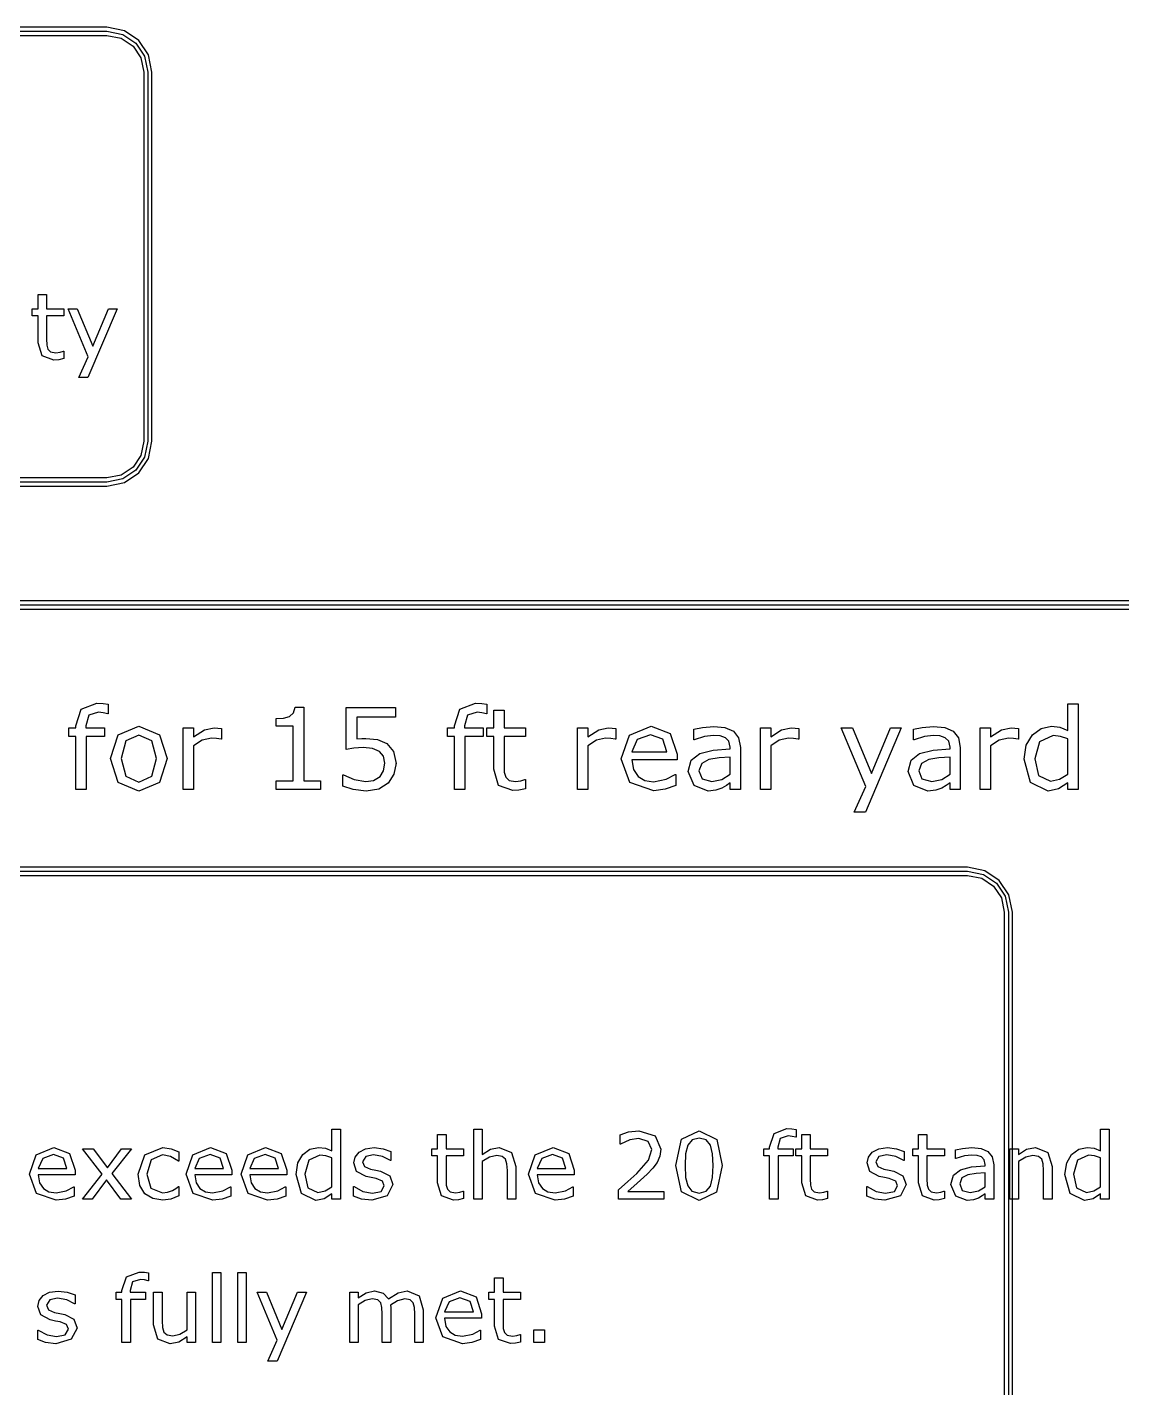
# Model space of a CAD drawing. Header units: inches. Extents: x -33163 to 19162, y -8858 to 30669.
# Drawn here: x 6019 to 7019, y 23899 to 25142 of the extents above; entities that cross this region are included whole.
import ezdxf

# ---------------------------------------------------------------- set-up
doc = ezdxf.new("R2010")
doc.units = ezdxf.units.IN
doc.layers.add('Layer 1', color=7, linetype='Continuous')
doc.layers.add('SOLID-2', color=253, linetype='Continuous')

# ---------------------------------------------------------------- blocks, each defined once
blk = doc.blocks.new('A$C0f725650')
at = {"layer": 'Layer 1', "color": 7}
for points in [[(23.317152, 140.334926), (22.86392, 140.243448), (22.493849, 139.993961), (22.244362, 139.62389), (22.152883, 139.170658), (22.152883, 129.64567), (22.244362, 129.192438), (22.493849, 128.822367), (22.86392, 128.57288), (23.317152, 128.481402), (80.46708, 128.481402), (80.920312, 128.57288), (81.290383, 128.822367), (81.53987, 129.192438), (81.631348, 129.64567), (81.631348, 139.170658), (81.53987, 139.62389), (81.290383, 139.993961), (80.920312, 140.243448), (80.46708, 140.334926), (23.317152, 140.334926)], [(23.317152, 140.22899), (80.46708, 140.22899), (80.879796, 140.146076), (81.216114, 139.919692), (81.442498, 139.583374), (81.525412, 139.170658), (81.525412, 129.64567), (81.442498, 129.232954), (81.216114, 128.896636), (80.879796, 128.670252), (80.46708, 128.587338), (23.317152, 128.587338), (22.904436, 128.670252), (22.568118, 128.896636), (22.341734, 129.232954), (22.25882, 129.64567), (22.25882, 139.170658), (22.341734, 139.583374), (22.568118, 139.919692), (22.904436, 140.146076), (23.317152, 140.22899), (23.317152, 140.22899)], [(23.317152, 140.123054), (80.46708, 140.123054), (80.839281, 140.048705), (81.141846, 139.845424), (81.345127, 139.542859), (81.419476, 139.170658), (81.419476, 129.64567), (81.345127, 129.273469), (81.141846, 128.970904), (80.839281, 128.767623), (80.46708, 128.693274), (23.317152, 128.693274), (22.944951, 128.767623), (22.642386, 128.970904), (22.439105, 129.273469), (22.364757, 129.64567), (22.364757, 139.170658), (22.439105, 139.542859), (22.642386, 139.845424), (22.944951, 140.048705), (23.317152, 140.123054), (23.317152, 140.123054)], [(79.358427, 131.773949), (79.223553, 131.747205), (79.094492, 131.736754), (78.792185, 131.843725), (78.688701, 132.186725), (78.688701, 132.877382), (78.541037, 132.877382), (78.541037, 133.06109), (78.688701, 133.06109), (78.688701, 133.434324), (78.907294, 133.434324), (78.907294, 133.06109), (79.358427, 133.06109), (79.358427, 132.877382), (78.907294, 132.877382), (78.907294, 132.285557), (78.911951, 132.125101), (78.944508, 132.018133), (79.014271, 131.949532), (79.151473, 131.928603), (79.263092, 131.943711), (79.346809, 131.970452), (79.358424, 131.970452), (79.358427, 131.773949)], [(80.733923, 133.061077), (79.975831, 131.28328), (79.742125, 131.28328), (79.98397, 131.825106), (79.466562, 133.061077), (79.703755, 133.061077), (80.102567, 132.098346), (80.504868, 133.061077), (80.733923, 133.061077)], [(22.25882, 125.518278), (22.25882, 125.306406), (192.650272, 125.306406), (192.650272, 125.518278), (22.25882, 125.518278)], [(22.25882, 125.412342), (192.650272, 125.412342)], [(80.504093, 122.602436), (80.489884, 122.602436), (80.374775, 122.628021), (80.24972, 122.642229), (79.999604, 122.56549), (79.922867, 122.291218), (79.922867, 122.237216), (80.40462, 122.237216), (80.40462, 122.012683), (79.931392, 122.012683), (79.931392, 120.649848), (79.664227, 120.649848), (79.664227, 122.012683), (79.483747, 122.012683), (79.483747, 122.237216), (79.664227, 122.237216), (79.664227, 122.289797), (79.804913, 122.723234), (80.21135, 122.87529), (80.371933, 122.86677), (80.504095, 122.846874), (80.504093, 122.602436)], [(85.982434, 120.649848), (84.837028, 120.649848), (84.837028, 120.865856), (85.277569, 120.865856), (85.277569, 122.284114), (84.837028, 122.284114), (84.837028, 122.477384), (85.028877, 122.491592), (85.183775, 122.535645), (85.286094, 122.625174), (85.33015, 122.772968), (85.550421, 122.772968), (85.550421, 120.865854), (85.982434, 120.865854), (85.982434, 120.649848)], [(87.936446, 121.322029), (87.882445, 121.03923), (87.734651, 120.811852), (87.490221, 120.658376), (87.163369, 120.605795), (86.82941, 120.642741), (86.557979, 120.729429), (86.557979, 121.029281), (86.577876, 121.029281), (86.850727, 120.902803), (87.157683, 120.851645), (87.352374, 120.880067), (87.521485, 120.979542), (87.615279, 121.125917), (87.647963, 121.32345), (87.609593, 121.508192), (87.505853, 121.628985), (87.325373, 121.704304), (87.089471, 121.727032), (86.847885, 121.709992), (86.64893, 121.675885), (86.64893, 122.765869), (87.922235, 122.765869), (87.922235, 122.517177), (86.923202, 122.517177), (86.923202, 121.954419), (87.048259, 121.962939), (87.159104, 121.96577), (87.460379, 121.935928), (87.697702, 121.833608), (87.873917, 121.631813), (87.936446, 121.322013), (87.936446, 121.322029)], [(90.282683, 122.602439), (90.268475, 122.602439), (90.153366, 122.628024), (90.028308, 122.642232), (89.778195, 122.565492), (89.701455, 122.29122), (89.701455, 122.237219), (90.183208, 122.237219), (90.183208, 122.012686), (89.709983, 122.012686), (89.709983, 120.649848), (89.442815, 120.649848), (89.442815, 122.012683), (89.262335, 122.012683), (89.262335, 122.237216), (89.442815, 122.237216), (89.442815, 122.289797), (89.583504, 122.723234), (89.989938, 122.87529), (90.150524, 122.86677), (90.282686, 122.846874), (90.282683, 122.602439)], [(91.276031, 120.664059), (91.111185, 120.631375), (90.953441, 120.618595), (90.583956, 120.749336), (90.457477, 121.16856), (90.457477, 122.012694), (90.276997, 122.012694), (90.276997, 122.237227), (90.457477, 122.237227), (90.457477, 122.6934), (90.724645, 122.6934), (90.724645, 122.237227), (91.276031, 122.237227), (91.276031, 122.012694), (90.724645, 122.012694), (90.724645, 121.289353), (90.730334, 121.093241), (90.770125, 120.9625), (90.855392, 120.878657), (91.023082, 120.853072), (91.159506, 120.871539), (91.261826, 120.904226), (91.276034, 120.904226), (91.276031, 120.664059)], [(105.553824, 120.649848), (105.286659, 120.649848), (105.286659, 120.816117), (105.046491, 120.661217), (104.775061, 120.605795), (104.323151, 120.824642), (104.156884, 121.431453), (104.213727, 121.790992), (104.370048, 122.059581), (104.594581, 122.224426), (104.861749, 122.281272), (105.08344, 122.254269), (105.286659, 122.173267), (105.286659, 122.861079), (105.553824, 122.861079), (105.553824, 120.649848)], [(82.02609, 121.442819), (81.827137, 120.830325), (81.294225, 120.605792), (80.758471, 120.830325), (80.560938, 121.442819), (80.758471, 122.055313), (81.294225, 122.281269), (81.827137, 122.055313), (82.02609, 121.442819), (82.02609, 121.442819)], [(81.750398, 121.442819), (81.629605, 121.900413), (81.294225, 122.05105), (80.956003, 121.900413), (80.836631, 121.442819), (80.957424, 120.989488), (81.294225, 120.836009), (81.628184, 120.988067), (81.750398, 121.442819), (81.750398, 121.442819)], [(83.430137, 121.945889), (83.415929, 121.945889), (83.299399, 121.965786), (83.167237, 121.972903), (82.928493, 121.917481), (82.706802, 121.776792), (82.706802, 120.649848), (82.439634, 120.649848), (82.439634, 122.237216), (82.706802, 122.237216), (82.706802, 122.002735), (82.986757, 122.183215), (83.235449, 122.237216), (83.336348, 122.232957), (83.43014, 122.220177), (83.430137, 121.945889)], [(93.61232, 121.945892), (93.598112, 121.945892), (93.481582, 121.965789), (93.34942, 121.972906), (93.110676, 121.917484), (92.888982, 121.776794), (92.888982, 120.649848), (92.621817, 120.649848), (92.621817, 122.237216), (92.888982, 122.237216), (92.888982, 122.002735), (93.16894, 122.183215), (93.417632, 122.237216), (93.518531, 122.232957), (93.612323, 122.220177), (93.61232, 121.945892)], [(95.192584, 121.415821), (94.023019, 121.415821), (94.067072, 121.160022), (94.187865, 120.982386), (94.362662, 120.880067), (94.587195, 120.84596), (94.912627, 120.909909), (95.147108, 121.037809), (95.161316, 121.037809), (95.161316, 120.746482), (94.885623, 120.651269), (94.590034, 120.612899), (93.973278, 120.826066), (93.751586, 121.434294), (93.963329, 122.052474), (94.523242, 122.281272), (95.017785, 122.093685), (95.192582, 121.560773), (95.192584, 121.415821)], [(94.932523, 121.62046), (94.825941, 121.945892), (94.509034, 122.061001), (94.16655, 121.934523), (94.023019, 121.62046), (94.932523, 121.62046)], [(96.831113, 120.649848), (96.565365, 120.649848), (96.565365, 120.818959), (96.468732, 120.750747), (96.352201, 120.682535), (96.198722, 120.628531), (95.995507, 120.605803), (95.631705, 120.747913), (95.482488, 121.110291), (95.559228, 121.401618), (95.780919, 121.577833), (96.129089, 121.664521), (96.565365, 121.698629), (96.565365, 121.73984), (96.532681, 121.890475), (96.441731, 121.98427), (96.305304, 122.028323), (96.139038, 122.0397), (95.904556, 122.011278), (95.637388, 121.931697), (95.62318, 121.931697), (95.62318, 122.203127), (95.849134, 122.250022), (96.140461, 122.275607), (96.431785, 122.247186), (96.647794, 122.153394), (96.784218, 121.984283), (96.831115, 121.727063), (96.831113, 120.649848)], [(98.336058, 121.945892), (98.32185, 121.945892), (98.20532, 121.965789), (98.073155, 121.972906), (97.834411, 121.917484), (97.61272, 121.776794), (97.61272, 120.649848), (97.345552, 120.649848), (97.345552, 122.237216), (97.61272, 122.237216), (97.61272, 122.002735), (97.892678, 122.183215), (98.14137, 122.237216), (98.242266, 122.232957), (98.336061, 122.220177), (98.336058, 121.945892)], [(100.983565, 122.237216), (100.057009, 120.064355), (99.771368, 120.064355), (100.066957, 120.726588), (99.434567, 122.237216), (99.724473, 122.237216), (100.211909, 121.060547), (100.70361, 122.237216), (100.983565, 122.237216)], [(102.509828, 120.649848), (102.244081, 120.649848), (102.244081, 120.818959), (102.147448, 120.750747), (102.030917, 120.682535), (101.877438, 120.628531), (101.674222, 120.605803), (101.310421, 120.747913), (101.161204, 121.110291), (101.237944, 121.401618), (101.459635, 121.577833), (101.807805, 121.664521), (102.244081, 121.698629), (102.244081, 121.73984), (102.211397, 121.890475), (102.120447, 121.98427), (101.98402, 122.028323), (101.817753, 122.0397), (101.583272, 122.011278), (101.316104, 121.931697), (101.301896, 121.931697), (101.301896, 122.203127), (101.52785, 122.250022), (101.819177, 122.275607), (102.110501, 122.247186), (102.326509, 122.153394), (102.462934, 121.984283), (102.509831, 121.727063), (102.509828, 120.649848)], [(104.014774, 121.945892), (104.000566, 121.945892), (103.884035, 121.965789), (103.751874, 121.972906), (103.513127, 121.917484), (103.291436, 121.776794), (103.291436, 120.649848), (103.02427, 120.649848), (103.02427, 122.237216), (103.291436, 122.237216), (103.291436, 122.002735), (103.571394, 122.183215), (103.820086, 122.237216), (103.920984, 122.232957), (104.014777, 122.220177), (104.014774, 121.945892)], [(105.286659, 121.04065), (105.286659, 121.951575), (105.093389, 122.018367), (104.907223, 122.036834), (104.557635, 121.880513), (104.432577, 121.437131), (104.529211, 121.006535), (104.839011, 120.860162), (105.06923, 120.909901), (105.286659, 121.040642), (105.286659, 121.04065)], [(96.565365, 121.04065), (96.565365, 121.482612), (96.276883, 121.461287), (96.015401, 121.420076), (95.829237, 121.317756), (95.758181, 121.128751), (95.840606, 120.922691), (96.09214, 120.854479), (96.34936, 120.908481), (96.565365, 121.040642), (96.565365, 121.04065)], [(102.244081, 121.04065), (102.244081, 121.482612), (101.955598, 121.461287), (101.694116, 121.420076), (101.507953, 121.317756), (101.436897, 121.128751), (101.519322, 120.922691), (101.770856, 120.854479), (102.028076, 120.908481), (102.244081, 121.040642), (102.244081, 121.04065)], [(23.317152, 118.63912), (22.86392, 118.547642), (22.493849, 118.298155), (22.244362, 117.928084), (22.152883, 117.474852), (22.152883, 72.495742), (22.244362, 72.04251), (22.493849, 71.672439), (22.86392, 71.422952), (23.317152, 71.331474), (102.692052, 71.331474), (103.145284, 71.422952), (103.515355, 71.672439), (103.764842, 72.04251), (103.85632, 72.495742), (103.85632, 117.474852), (103.764842, 117.928084), (103.515355, 118.298155), (103.145284, 118.547642), (102.692052, 118.63912), (23.317152, 118.63912)], [(23.317152, 118.533184), (102.692052, 118.533184), (103.104768, 118.45027), (103.441086, 118.223886), (103.66747, 117.887568), (103.750384, 117.474852), (103.750384, 72.495742), (103.66747, 72.083026), (103.441086, 71.746708), (103.104768, 71.520324), (102.692052, 71.43741), (23.317152, 71.43741), (22.904436, 71.520324), (22.568118, 71.746708), (22.341734, 72.083026), (22.25882, 72.495742), (22.25882, 117.474852), (22.341734, 117.887568), (22.568118, 118.223886), (22.904436, 118.45027), (23.317152, 118.533184), (23.317152, 118.533184)], [(23.317152, 118.427248), (102.692052, 118.427248), (103.064253, 118.352899), (103.366818, 118.149618), (103.570099, 117.847053), (103.644448, 117.474852), (103.644448, 72.495742), (103.570099, 72.123541), (103.366818, 71.820976), (103.064253, 71.617695), (102.692052, 71.543346), (23.317152, 71.543346), (22.944951, 71.617695), (22.642386, 71.820976), (22.439105, 72.123541), (22.364757, 72.495742), (22.364757, 117.474852), (22.439105, 117.847053), (22.642386, 118.149618), (22.944951, 118.352899), (23.317152, 118.427248), (23.317152, 118.427248)], [(86.497196, 110.066528), (86.278603, 110.066528), (86.278603, 110.202566), (86.082105, 110.075831), (85.860025, 110.030484), (85.490281, 110.209543), (85.354243, 110.706022), (85.400751, 111.000191), (85.528651, 111.219946), (85.712361, 111.35482), (85.930952, 111.401328), (86.112337, 111.379235), (86.278603, 111.31296), (86.278603, 111.875715), (86.497196, 111.875715), (86.497196, 110.066528)], [(91.029471, 110.066528), (90.810881, 110.066528), (90.810881, 110.806016), (90.800403, 110.973447), (90.762034, 111.096695), (90.678317, 111.168786), (90.536466, 111.193207), (90.349268, 111.149024), (90.162071, 111.036241), (90.162071, 110.066528), (89.94348, 110.066528), (89.94348, 111.875717), (90.162071, 111.875717), (90.162071, 111.221107), (90.373684, 111.353658), (90.59809, 111.401328), (90.919, 111.274593), (91.029458, 110.9095), (91.029471, 110.066528)], [(94.850164, 110.066528), (93.678143, 110.066528), (93.678143, 110.309537), (93.922314, 110.518825), (94.151368, 110.726951), (94.457165, 111.069954), (94.539718, 111.345517), (94.450188, 111.555969), (94.202528, 111.632709), (93.973473, 111.595503), (93.73279, 111.481555), (93.721175, 111.481555), (93.721175, 111.725728), (93.940927, 111.800142), (94.208354, 111.83386), (94.625768, 111.704797), (94.776922, 111.357145), (94.751337, 111.172273), (94.678087, 111.010655), (94.571116, 110.868805), (94.423452, 110.714161), (94.166489, 110.476968), (93.918832, 110.265352), (94.850169, 110.265352), (94.850164, 110.066528)], [(96.361697, 110.932754), (96.215195, 110.247913), (95.762898, 110.030484), (95.307112, 110.2514), (95.164097, 110.930429), (95.309438, 111.61178), (95.762898, 111.832696), (96.217521, 111.608293), (96.361697, 110.932754), (96.361697, 110.932754)], [(98.269716, 111.664104), (98.258101, 111.664104), (98.16392, 111.685032), (98.061601, 111.696648), (97.856964, 111.633862), (97.794176, 111.409456), (97.794176, 111.365273), (98.188339, 111.365273), (98.188339, 111.181565), (97.801153, 111.181565), (97.801153, 110.066528), (97.582563, 110.066528), (97.582563, 111.181576), (97.434896, 111.181576), (97.434896, 111.365284), (97.582563, 111.365284), (97.582563, 111.408305), (97.697672, 111.762934), (98.030208, 111.887346), (98.161595, 111.880361), (98.269727, 111.864089), (98.269716, 111.664104)], [(106.352936, 110.066528), (106.134343, 110.066528), (106.134343, 110.202566), (105.937845, 110.075831), (105.715765, 110.030484), (105.346021, 110.209543), (105.209983, 110.706022), (105.256491, 111.000191), (105.38439, 111.219946), (105.568101, 111.35482), (105.786691, 111.401328), (105.968076, 111.379235), (106.134343, 111.31296), (106.134343, 111.875715), (106.352936, 111.875715), (106.352936, 110.066528)], [(79.648786, 110.693233), (78.691868, 110.693233), (78.727912, 110.483945), (78.826742, 110.338604), (78.969757, 110.254887), (79.153468, 110.226984), (79.419728, 110.279306), (79.611577, 110.383951), (79.623193, 110.383951), (79.623193, 110.145593), (79.397625, 110.06769), (79.15578, 110.036297), (78.65116, 110.210705), (78.469775, 110.708348), (78.643021, 111.21413), (79.101131, 111.401328), (79.505757, 111.247849), (79.648772, 110.811829), (79.648786, 110.693233)], [(83.693881, 110.693233), (82.736964, 110.693233), (82.773008, 110.483945), (82.87184, 110.338604), (83.014853, 110.254887), (83.198563, 110.226984), (83.464827, 110.279306), (83.656676, 110.383951), (83.668291, 110.383951), (83.668291, 110.145593), (83.442723, 110.06769), (83.200879, 110.036297), (82.696258, 110.210705), (82.514876, 110.708348), (82.688119, 111.21413), (83.146232, 111.401328), (83.550856, 111.247849), (83.693871, 110.811829), (83.693881, 110.693233)], [(85.112398, 110.693233), (84.155481, 110.693233), (84.191525, 110.483945), (84.290357, 110.338604), (84.43337, 110.254887), (84.61708, 110.226984), (84.883343, 110.279306), (85.07519, 110.383951), (85.086805, 110.383951), (85.086805, 110.145593), (84.861237, 110.06769), (84.619393, 110.036297), (84.114772, 110.210705), (83.933387, 110.708348), (84.106633, 111.21413), (84.564743, 111.401328), (84.96937, 111.247849), (85.112385, 110.811829), (85.112398, 110.693233)], [(89.679556, 110.078156), (89.544679, 110.051412), (89.415618, 110.040961), (89.113311, 110.147932), (89.00983, 110.490932), (89.00983, 111.181589), (88.862164, 111.181589), (88.862164, 111.365297), (89.00983, 111.365297), (89.00983, 111.738531), (89.228421, 111.738531), (89.228421, 111.365297), (89.679556, 111.365297), (89.679556, 111.181589), (89.228421, 111.181589), (89.228421, 110.589765), (89.233077, 110.429308), (89.265632, 110.32234), (89.335397, 110.253739), (89.472596, 110.23281), (89.584219, 110.247918), (89.667933, 110.27466), (89.679548, 110.27466), (89.679556, 110.078156)], [(92.537518, 110.693233), (91.580601, 110.693233), (91.616645, 110.483945), (91.715474, 110.338604), (91.858489, 110.254887), (92.0422, 110.226984), (92.30846, 110.279306), (92.50031, 110.383951), (92.511925, 110.383951), (92.511925, 110.145593), (92.286357, 110.06769), (92.04451, 110.036297), (91.539892, 110.210705), (91.358507, 110.708348), (91.531753, 111.21413), (91.989863, 111.401328), (92.39449, 111.247849), (92.537505, 110.811829), (92.537518, 110.693233)], [(96.055903, 110.404879), (96.11055, 110.625796), (96.125658, 110.932754), (96.11055, 111.23971), (96.054739, 111.460626), (95.943119, 111.595503), (95.762898, 111.64085), (95.581514, 111.595503), (95.46873, 111.458301), (95.414083, 111.233897), (95.400139, 110.930429), (95.412919, 110.626957), (95.467566, 110.408367), (95.575701, 110.270003), (95.762898, 110.222333), (95.944281, 110.267677), (96.055903, 110.404879), (96.055903, 110.404879)], [(99.082457, 110.078156), (98.947583, 110.051412), (98.81852, 110.040961), (98.516215, 110.147932), (98.412732, 110.490932), (98.412732, 111.181589), (98.265068, 111.181589), (98.265068, 111.365297), (98.412732, 111.365297), (98.412732, 111.738531), (98.631322, 111.738531), (98.631322, 111.365297), (99.082457, 111.365297), (99.082457, 111.181589), (98.631322, 111.181589), (98.631322, 110.589765), (98.635979, 110.429308), (98.668536, 110.32234), (98.738298, 110.253739), (98.8755, 110.23281), (98.98712, 110.247918), (99.070837, 110.27466), (99.082452, 110.27466), (99.082457, 110.078156)], [(102.09855, 110.078156), (101.963674, 110.051412), (101.834613, 110.040961), (101.532305, 110.147932), (101.428824, 110.490932), (101.428824, 111.181589), (101.281158, 111.181589), (101.281158, 111.365297), (101.428824, 111.365297), (101.428824, 111.738531), (101.647415, 111.738531), (101.647415, 111.365297), (102.09855, 111.365297), (102.09855, 111.181589), (101.647415, 111.181589), (101.647415, 110.589765), (101.652071, 110.429308), (101.684626, 110.32234), (101.754388, 110.253739), (101.891591, 110.23281), (102.00321, 110.247918), (102.086927, 110.27466), (102.098542, 110.27466), (102.09855, 110.078156)], [(104.878608, 110.066528), (104.660018, 110.066528), (104.660018, 110.806016), (104.64954, 110.973447), (104.61117, 111.096695), (104.527454, 111.168786), (104.385603, 111.193207), (104.198405, 111.149024), (104.011207, 111.036241), (104.011207, 110.066528), (103.792617, 110.066528), (103.792617, 111.365284), (104.011207, 111.365284), (104.011207, 111.221107), (104.222821, 111.353658), (104.447227, 111.401328), (104.768137, 111.274593), (104.878595, 110.9095), (104.878608, 110.066528)], [(79.436008, 110.860663), (79.348804, 111.126926), (79.089518, 111.221107), (78.809301, 111.117626), (78.691868, 110.860663), (79.436008, 110.860663)], [(81.104508, 110.066528), (80.828945, 110.066528), (80.460362, 110.565333), (80.089454, 110.066528), (79.834819, 110.066528), (80.341766, 110.714161), (79.839471, 111.365284), (80.115034, 111.365284), (80.481291, 110.874617), (80.848709, 111.365284), (81.104508, 111.365284), (80.594075, 110.725789), (81.104508, 110.066528)], [(82.326524, 110.147919), (82.118398, 110.066528), (81.910272, 110.037461), (81.652147, 110.078156), (81.450998, 110.203728), (81.319611, 110.415344), (81.273103, 110.714161), (81.447511, 111.21413), (81.910272, 111.395515), (82.128862, 111.364122), (82.326524, 111.287383), (82.326524, 111.044374), (82.314909, 111.044374), (82.107944, 111.164135), (81.90098, 111.205992), (81.606814, 111.080418), (81.499843, 110.714161), (81.604488, 110.352555), (81.90098, 110.226984), (82.035856, 110.24442), (82.159104, 110.289767), (82.248634, 110.340927), (82.314909, 110.3886), (82.326524, 110.3886), (82.326524, 110.147919)], [(83.481104, 110.860663), (83.3939, 111.126926), (83.134614, 111.221107), (82.854399, 111.117626), (82.736964, 110.860663), (83.481104, 110.860663)], [(84.89962, 110.860663), (84.812417, 111.126926), (84.553131, 111.221107), (84.272916, 111.117626), (84.155481, 110.860663), (84.89962, 110.860663)], [(86.278603, 110.386277), (86.278603, 111.131578), (86.120475, 111.186225), (85.968157, 111.201332), (85.68213, 111.073433), (85.57981, 110.710666), (85.658876, 110.358363), (85.912349, 110.238602), (86.100708, 110.279298), (86.278603, 110.386269), (86.278603, 110.386277)], [(87.855251, 110.440924), (87.707584, 110.149081), (87.306447, 110.035135), (87.041348, 110.068854), (86.840197, 110.144429), (86.840197, 110.389764), (86.851812, 110.389764), (87.082028, 110.265352), (87.325037, 110.220007), (87.550605, 110.266516), (87.631996, 110.413018), (87.587813, 110.529289), (87.418054, 110.596729), (87.29597, 110.62115), (87.159932, 110.651381), (86.916923, 110.783932), (86.845996, 111.000196), (86.878553, 111.15135), (86.979711, 111.278085), (87.144816, 111.364128), (87.370384, 111.396682), (87.605252, 111.367615), (87.804078, 111.299014), (87.804078, 111.065308), (87.792436, 111.065308), (87.588961, 111.168791), (87.354093, 111.21181), (87.15178, 111.165302), (87.069225, 111.029264), (87.119223, 110.908341), (87.277354, 110.842066), (87.412228, 110.81416), (87.537801, 110.788575), (87.772672, 110.668817), (87.855224, 110.440924), (87.855251, 110.440924)], [(92.32474, 110.860663), (92.237536, 111.126926), (91.97825, 111.221107), (91.698033, 111.117626), (91.580601, 110.860663), (92.32474, 110.860663)], [(101.111401, 110.440924), (100.963735, 110.149081), (100.562598, 110.035135), (100.297499, 110.068854), (100.096347, 110.144429), (100.096347, 110.389764), (100.107962, 110.389764), (100.338181, 110.265352), (100.581188, 110.220007), (100.806755, 110.266516), (100.888146, 110.413018), (100.843964, 110.529289), (100.674207, 110.596729), (100.552121, 110.62115), (100.416083, 110.651381), (100.173074, 110.783932), (100.10215, 111.000196), (100.134704, 111.15135), (100.235862, 111.278085), (100.400967, 111.364128), (100.626535, 111.396682), (100.861402, 111.367615), (101.060228, 111.299014), (101.060228, 111.065308), (101.048613, 111.065308), (100.845138, 111.168791), (100.610271, 111.21181), (100.407957, 111.165302), (100.325405, 111.029264), (100.3754, 110.908341), (100.533531, 110.842066), (100.668405, 110.81416), (100.793979, 110.788575), (101.028849, 110.668817), (101.111401, 110.440924), (101.111401, 110.440924)], [(103.371726, 110.066528), (103.154297, 110.066528), (103.154297, 110.204892), (103.075232, 110.149081), (102.979889, 110.093269), (102.854315, 110.049087), (102.688046, 110.030487), (102.39039, 110.146758), (102.268306, 110.443252), (102.331092, 110.681609), (102.512477, 110.825786), (102.797343, 110.896713), (103.154297, 110.924616), (103.154297, 110.958337), (103.127556, 111.081585), (103.053142, 111.158322), (102.941519, 111.194369), (102.805481, 111.203682), (102.613632, 111.180425), (102.395042, 111.115314), (102.383427, 111.115314), (102.383427, 111.337392), (102.568299, 111.375761), (102.806656, 111.39669), (103.045011, 111.373433), (103.221745, 111.296693), (103.333367, 111.15833), (103.371737, 110.947878), (103.371726, 110.066528)], [(106.134343, 110.386277), (106.134343, 111.131578), (105.976215, 111.186225), (105.823897, 111.201332), (105.53787, 111.073433), (105.43555, 110.710666), (105.514616, 110.358363), (105.768089, 110.238602), (105.956448, 110.279298), (106.134343, 110.386269), (106.134343, 110.386277)], [(103.154297, 110.386277), (103.154297, 110.747882), (102.918265, 110.730446), (102.704326, 110.696728), (102.552008, 110.613011), (102.493874, 110.45837), (102.561311, 110.289775), (102.767112, 110.233964), (102.977564, 110.278147), (103.154297, 110.386282), (103.154297, 110.386277)], [(81.544015, 107.959942), (81.5324, 107.959942), (81.438219, 107.98087), (81.335899, 107.992486), (81.13126, 107.9297), (81.068475, 107.705294), (81.068475, 107.661111), (81.462637, 107.661111), (81.462637, 107.477403), (81.075452, 107.477403), (81.075452, 106.362366), (80.856858, 106.362366), (80.856858, 107.477414), (80.709195, 107.477414), (80.709195, 107.661122), (80.856858, 107.661122), (80.856858, 107.704143), (80.971968, 108.058772), (81.304506, 108.183184), (81.435893, 108.176199), (81.544025, 108.159927), (81.544015, 107.959942)], [(83.41018, 106.362366), (83.191586, 106.362366), (83.191586, 108.171555), (83.41018, 108.171555), (83.41018, 106.362366)], [(84.063626, 106.362366), (83.845035, 106.362366), (83.845035, 108.171555), (84.063626, 108.171555), (84.063626, 106.362366)], [(91.151555, 106.373994), (91.016682, 106.34725), (90.887621, 106.336799), (90.585313, 106.44377), (90.48183, 106.78677), (90.48183, 107.477427), (90.334166, 107.477427), (90.334166, 107.661135), (90.48183, 107.661135), (90.48183, 108.034369), (90.700423, 108.034369), (90.700423, 107.661135), (91.151555, 107.661135), (91.151555, 107.477427), (90.700423, 107.477427), (90.700423, 106.885603), (90.705079, 106.725146), (90.737636, 106.618178), (90.807399, 106.549577), (90.944601, 106.528648), (91.056221, 106.543756), (91.139938, 106.570498), (91.151553, 106.570498), (91.151555, 106.373994)], [(79.695294, 106.736762), (79.547628, 106.444919), (79.146491, 106.330973), (78.881392, 106.364692), (78.68024, 106.440267), (78.68024, 106.685602), (78.691855, 106.685602), (78.922071, 106.56119), (79.16508, 106.515845), (79.390648, 106.562354), (79.472039, 106.708856), (79.427856, 106.825127), (79.258097, 106.892567), (79.136013, 106.916988), (78.999975, 106.947219), (78.756966, 107.07977), (78.68604, 107.296034), (78.718596, 107.447188), (78.819754, 107.573923), (78.98486, 107.659966), (79.210427, 107.69252), (79.445295, 107.663453), (79.644121, 107.594852), (79.644121, 107.361146), (79.632506, 107.361146), (79.429031, 107.464629), (79.194161, 107.507648), (78.99185, 107.46114), (78.909295, 107.325102), (78.959293, 107.204179), (79.117424, 107.137904), (79.252297, 107.109998), (79.377871, 107.084413), (79.612741, 106.964655), (79.695294, 106.736762), (79.695294, 106.736762)], [(82.759057, 106.362366), (82.540466, 106.362366), (82.540466, 106.506543), (82.32885, 106.37283), (82.105608, 106.326322), (81.787024, 106.450731), (81.673078, 106.818153), (81.673078, 107.661122), (81.891669, 107.661122), (81.891669, 106.921634), (81.900982, 106.751877), (81.940516, 106.632116), (82.021905, 106.557702), (82.167245, 106.534445), (82.352117, 106.578628), (82.540479, 106.691412), (82.540479, 107.661119), (82.75907, 107.661119), (82.759057, 106.362366)], [(85.619342, 107.661122), (84.861251, 105.883325), (84.627544, 105.883325), (84.869389, 106.425152), (84.351981, 107.661122), (84.589175, 107.661122), (84.987986, 106.698392), (85.390287, 107.661122), (85.619342, 107.661122)], [(88.63776, 106.362366), (88.41917, 106.362366), (88.41917, 107.101854), (88.411021, 107.263472), (88.379628, 107.387884), (88.302888, 107.46346), (88.158712, 107.489045), (87.975001, 107.442537), (87.791293, 107.326266), (87.797114, 107.263477), (87.799495, 107.193715), (87.799495, 106.362366), (87.580905, 106.362366), (87.580905, 107.101854), (87.572755, 107.264636), (87.54136, 107.389046), (87.464623, 107.46346), (87.320444, 107.489045), (87.140223, 107.444862), (86.961164, 107.332079), (86.961164, 106.362366), (86.742573, 106.362366), (86.742573, 107.661122), (86.961164, 107.661122), (86.961164, 107.516945), (87.164641, 107.649496), (87.382068, 107.697166), (87.606474, 107.641355), (87.744838, 107.486714), (87.986682, 107.64717), (88.220388, 107.697166), (88.535486, 107.566941), (88.637805, 107.205338), (88.63776, 106.362366)], [(90.145804, 106.989071), (89.188889, 106.989071), (89.224933, 106.779783), (89.323763, 106.634442), (89.466778, 106.550725), (89.650486, 106.522822), (89.916749, 106.575144), (90.108598, 106.679789), (90.120213, 106.679789), (90.120213, 106.441431), (89.894649, 106.363528), (89.652801, 106.332135), (89.148183, 106.506543), (88.966798, 107.004186), (89.140045, 107.509968), (89.598154, 107.697166), (90.002781, 107.543687), (90.145793, 107.107667), (90.145804, 106.989071)], [(89.933029, 107.156501), (89.845825, 107.422764), (89.586539, 107.516945), (89.306322, 107.413464), (89.188889, 107.156501), (89.933029, 107.156501)], [(91.772447, 106.362366), (91.494558, 106.362366), (91.494558, 106.69374), (91.772447, 106.69374), (91.772447, 106.362366)]]:
    blk.add_lwpolyline(points, dxfattribs=at)

msp = doc.modelspace()

# ---------------------------------------------------------------- block references
at = {"layer": 'SOLID-2', "xscale": 35.3548193792485, "yscale": 35.3548193792485, "zscale": 35.3548193792485}
msp.add_blockref('A$C0f725650', (3247.20147, 20180.01122), dxfattribs=at)

doc.saveas('drawing.dxf')
